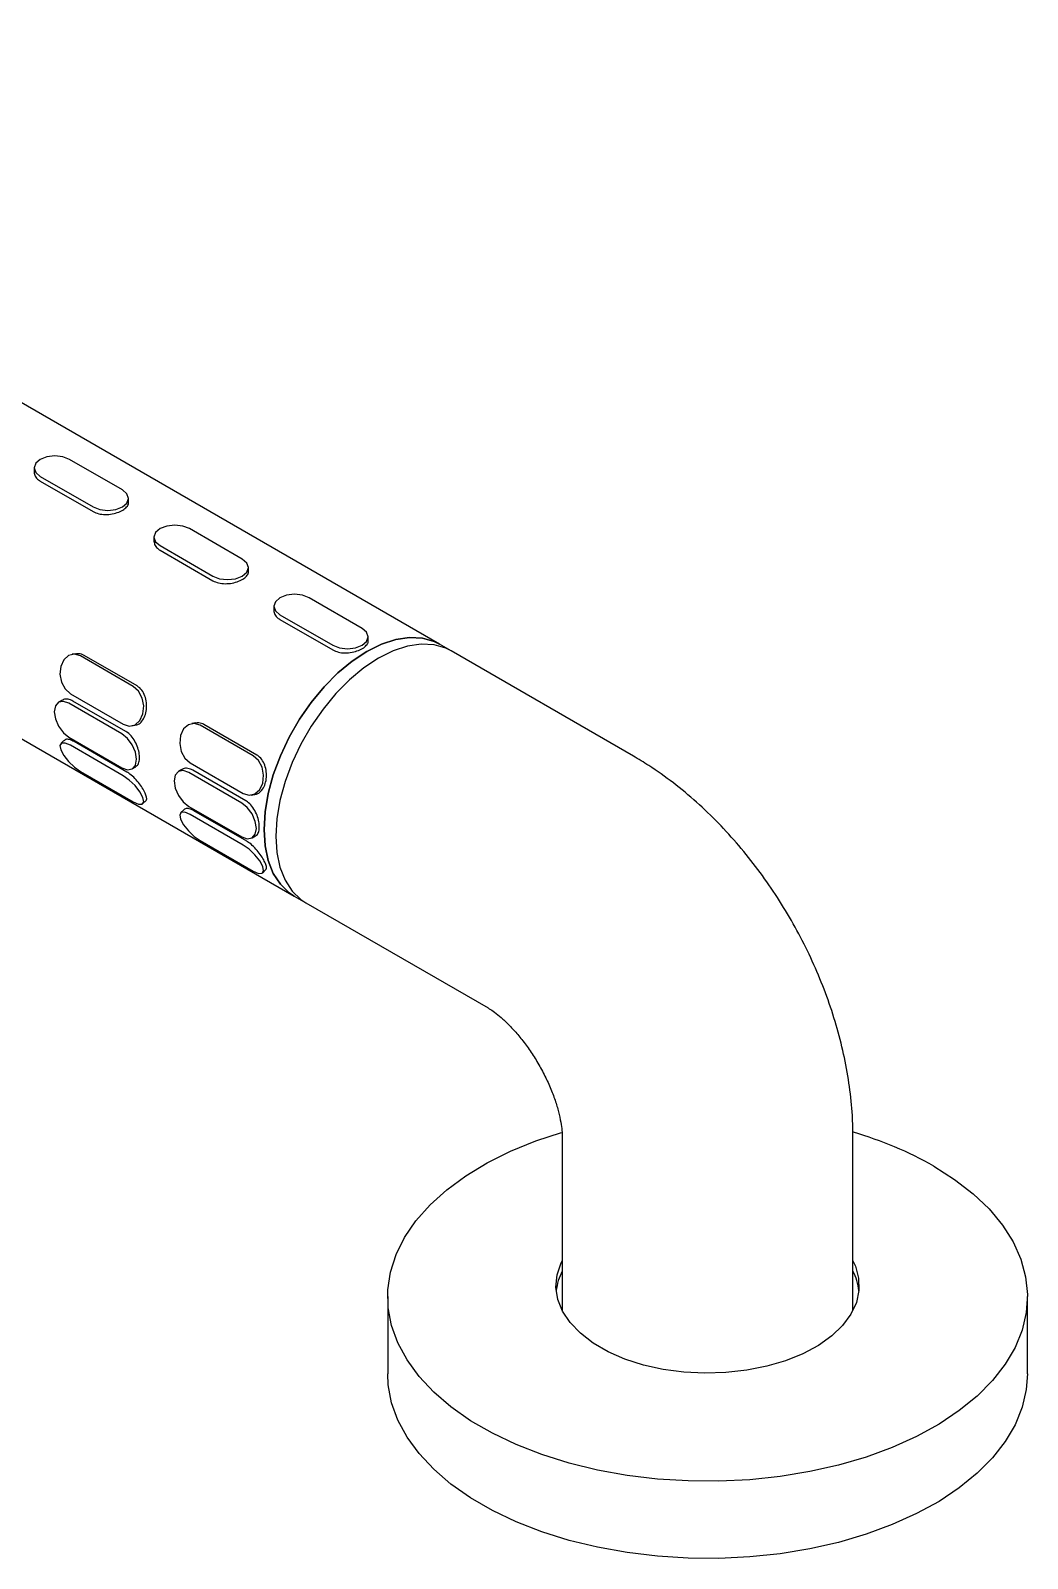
# Model space of a CAD drawing. Extents: x 109 to 1049, y 29 to 427.
# Drawn here: x 511.6 to 551.6, y 184.4 to 245.7 of the extents above; entities that cross this region are included whole.
import ezdxf

# ---------------------------------------------------------------- set-up
doc = ezdxf.new("R2010")
doc.units = 0
doc.header["$LTSCALE"] = 23.1
doc.header["$MEASUREMENT"] = 0
doc.layers.get('0').update_dxf_attribs({"linetype": 'CONTINUOUS'})

msp = doc.modelspace()

# ---------------------------------------------------------------- linework, layer by layer
at = {"color": 7, "linetype": 'Continuous', "lineweight": 25}
for p, q in [((528.0147, 221.1142), (413.6991, 287.1072)), ((407.8662, 277.0033), (522.1818, 211.0103)), ((511.7488, 228.1865), (511.7488, 228.0261)), ((515.2927, 227.3022), (513.1714, 228.5268)), ((511.9929, 227.8464), (514.1142, 226.6218)), ((511.9929, 227.6614), (514.1142, 226.4368)), ((515.5368, 226.8016), (515.5368, 226.962)), ((520.1011, 224.5264), (517.9797, 225.751)), ((516.5572, 225.4108), (516.5572, 225.2503)), ((516.8012, 225.0706), (518.9226, 223.846)), ((516.8012, 224.8857), (518.9226, 223.661)), ((520.3452, 224.0258), (520.3451, 224.1862)), ((521.3655, 222.635), (521.3655, 222.4745)), ((524.9094, 221.7506), (522.7881, 222.9752)), ((521.6096, 222.2948), (523.7309, 221.0702)), ((521.6096, 222.1099), (523.7309, 220.8853)), ((525.1535, 221.25), (525.1535, 221.4105)), ((513.414, 220.7306), (513.2746, 220.7087)), ((528.4861, 220.8421), (528.0147, 221.1142)), ((535.7928, 216.624), (528.4861, 220.8421)), ((515.7267, 219.4166), (513.6054, 220.6412)), ((515.8772, 219.4403), (513.7559, 220.6649)), ((512.8705, 218.8641), (512.7315, 218.7839)), ((513.2024, 219.1297), (515.3237, 217.9051)), ((515.4296, 217.6105), (513.3082, 218.8351)), ((515.2694, 217.518), (513.1481, 218.7426)), ((515.6545, 217.8376), (515.794, 217.8595)), ((518.2224, 217.9548), (518.0829, 217.9329)), ((520.535, 216.6408), (518.4137, 217.8654)), ((520.6855, 216.6645), (518.5642, 217.8891)), ((512.9414, 217.2498), (512.8155, 217.1243)), ((513.1482, 217.3817), (515.2695, 216.1571)), ((515.3238, 215.8327), (513.2025, 217.0573)), ((515.4743, 215.9829), (513.353, 217.2075)), ((513.6057, 216.0113), (515.727, 214.7867)), ((515.6861, 216.1159), (515.8252, 216.1962)), ((517.6788, 216.0883), (517.5398, 216.0081)), ((520.0777, 214.7422), (517.9564, 215.9668)), ((518.0107, 216.3539), (520.132, 215.1293)), ((520.2379, 214.8347), (518.1166, 216.0593)), ((516.114, 214.7198), (516.2398, 214.8453)), ((517.9565, 214.606), (520.0778, 213.3813)), ((520.4629, 215.0618), (520.6023, 215.0837)), ((517.7497, 214.474), (517.6238, 214.3485)), ((520.1322, 213.0569), (518.0108, 214.2816)), ((520.2827, 213.2071), (518.1613, 214.4317)), ((520.4945, 213.3401), (520.6335, 213.4204)), ((518.414, 213.2355), (520.5353, 212.0109)), ((520.9223, 211.944), (521.0482, 212.0696)), ((522.1818, 211.0103), (522.6532, 210.7382)), ((522.6532, 210.7382), (529.96, 206.5201)), ((532.9356, 201.3658), (532.9356, 194.3815)), ((544.6023, 194.3815), (544.6023, 201.3658)), ((525.9356, 194.9383), (525.9356, 191.8395)), ((551.6023, 191.8395), (551.6023, 194.9383))]:
    msp.add_line(p, q, dxfattribs=at)
at = {"color": 7, "linetype": 'Continuous', "lineweight": 25, "flags": 128}
for points in [[(513.1714, 228.5268), (512.9011, 228.6311), (512.5822, 228.6677), (512.2633, 228.6311), (511.9929, 228.5268), (511.8123, 228.3707), (511.7488, 228.1866), (511.8123, 228.0025), (511.9929, 227.8464)], [(514.1142, 226.6218), (514.3846, 226.5175), (514.7035, 226.4809), (515.0224, 226.5175), (515.2927, 226.6218), (515.4734, 226.7779), (515.5368, 226.962), (515.4734, 227.1461), (515.2927, 227.3022)], [(517.9797, 225.751), (517.7094, 225.8553), (517.3905, 225.8919), (517.0716, 225.8553), (516.8012, 225.751), (516.6206, 225.5949), (516.5572, 225.4108), (516.6206, 225.2267), (516.8012, 225.0706)], [(518.9226, 223.846), (519.1929, 223.7417), (519.5118, 223.7051), (519.8307, 223.7417), (520.1011, 223.846), (520.2817, 224.0021), (520.3451, 224.1862), (520.2817, 224.3703), (520.1011, 224.5264)], [(522.7881, 222.9752), (522.5177, 223.0795), (522.1988, 223.1161), (521.8799, 223.0795), (521.6096, 222.9752), (521.4289, 222.8191), (521.3655, 222.635), (521.4289, 222.4509), (521.6096, 222.2948)], [(520.9734, 213.6808), (521.0154, 214.3829), (521.1405, 215.1191), (521.3461, 215.8746), (521.6281, 216.6339), (521.9807, 217.3816), (522.3969, 218.1024), (522.868, 218.7816), (523.3845, 219.4056), (523.9359, 219.9614), (524.5109, 220.4379), (525.098, 220.8253), (525.685, 221.1157), (526.2601, 221.3033), (526.8115, 221.3842), (527.328, 221.3567), (527.7992, 221.2215), (528.0147, 221.1142)], [(528.0147, 221.1142), (527.7994, 221.2214), (527.3283, 221.3567), (526.8117, 221.3842), (526.2603, 221.3034), (525.6853, 221.1158), (525.0982, 220.8255), (524.5112, 220.4381), (523.9361, 219.9617), (523.3847, 219.4058), (522.8682, 218.7819), (522.3971, 218.1027), (521.9809, 217.3819), (521.6282, 216.6343), (521.3462, 215.875), (521.1405, 215.1195), (521.0154, 214.3832), (520.9734, 213.6811)], [(523.7309, 221.0702), (524.0012, 220.9659), (524.3201, 220.9293), (524.639, 220.9659), (524.9094, 221.0702), (525.09, 221.2263), (525.1535, 221.4104), (525.09, 221.5945), (524.9094, 221.7506)], [(513.6054, 220.6412), (513.3646, 220.7139), (513.1297, 220.6604), (512.9366, 220.489), (512.8146, 220.2257), (512.7824, 219.9105), (512.8447, 219.5916), (512.9922, 219.3174), (513.2024, 219.1297)], [(528.4861, 220.8421), (528.2708, 220.9493), (527.7997, 221.0846), (527.2831, 221.1121), (526.7317, 221.0312), (526.1567, 220.8437), (525.5696, 220.5533), (524.9826, 220.166), (524.4076, 219.6895), (523.8561, 219.1337), (523.3396, 218.5098), (522.8685, 217.8306), (522.4523, 217.1098), (522.0996, 216.3621), (521.8176, 215.6028), (521.6119, 214.8474), (521.4868, 214.1111), (521.4448, 213.409)], [(528.4861, 220.8421), (528.2708, 220.9493), (527.7997, 221.0846), (527.2831, 221.1121), (526.7317, 221.0312), (526.1567, 220.8437), (525.5696, 220.5533), (524.9826, 220.166), (524.4076, 219.6895), (523.8561, 219.1337), (523.3396, 218.5098), (522.8685, 217.8306), (522.4523, 217.1098), (522.0996, 216.3621), (521.8176, 215.6028), (521.6119, 214.8474), (521.4868, 214.1111), (521.4448, 213.409), (521.4868, 212.7553), (521.6119, 212.1635), (521.8176, 211.6455), (522.0996, 211.2118), (522.4523, 210.8714), (522.6532, 210.7382)], [(515.3237, 217.9051), (515.5646, 217.8325), (515.7994, 217.8859), (515.9925, 218.0574), (516.1145, 218.3207), (516.1467, 218.6358), (516.0844, 218.9547), (515.9369, 219.2289), (515.7267, 219.4166)], [(513.1481, 218.7426), (512.9226, 218.821), (512.7314, 218.7838), (512.6037, 218.6368), (512.5589, 218.4023), (512.6037, 218.1161), (512.7315, 217.8216), (512.9227, 217.5637), (513.1482, 217.3817)], [(518.4137, 217.8654), (518.1729, 217.9381), (517.938, 217.8846), (517.7449, 217.7132), (517.623, 217.4499), (517.5907, 217.1348), (517.6531, 216.8158), (517.8006, 216.5416), (518.0107, 216.3539)], [(513.2025, 217.0573), (512.9924, 217.1477), (512.8449, 217.1447), (512.7825, 217.0487), (512.8148, 216.8745), (512.9368, 216.6484), (513.13, 216.405), (513.3648, 216.1813), (513.6057, 216.0113)], [(515.2695, 216.1571), (515.495, 216.0787), (515.6861, 216.1159), (515.8139, 216.2629), (515.8587, 216.4974), (515.8138, 216.7837), (515.6861, 217.0782), (515.4949, 217.336), (515.2694, 217.518)], [(520.132, 215.1293), (520.3729, 215.0567), (520.6077, 215.1101), (520.8008, 215.2816), (520.9228, 215.5449), (520.9551, 215.86), (520.8927, 216.1789), (520.7452, 216.4531), (520.535, 216.6408)], [(515.727, 214.7867), (515.9371, 214.6963), (516.0846, 214.6993), (516.1469, 214.7953), (516.1147, 214.9695), (515.9927, 215.1956), (515.7995, 215.439), (515.5647, 215.6627), (515.3238, 215.8327)], [(517.9564, 215.9668), (517.7309, 216.0452), (517.5398, 216.0081), (517.412, 215.861), (517.3672, 215.6266), (517.4121, 215.3403), (517.5398, 215.0458), (517.731, 214.7879), (517.9565, 214.606)], [(520.0778, 213.3813), (520.3033, 213.303), (520.4945, 213.3401), (520.6222, 213.4871), (520.667, 213.7216), (520.6222, 214.0079), (520.4944, 214.3024), (520.3032, 214.5602), (520.0777, 214.7422)], [(518.0108, 214.2816), (517.8007, 214.3719), (517.6532, 214.3689), (517.5909, 214.273), (517.6232, 214.0987), (517.7452, 213.8726), (517.9383, 213.6292), (518.1731, 213.4055), (518.414, 213.2355)], [(520.9734, 213.6811), (521.0154, 213.0275), (521.1405, 212.4356), (521.3462, 211.9176), (521.6282, 211.484), (521.9809, 211.1435), (522.1818, 211.0103)], [(522.1818, 211.0103), (521.9811, 211.1434), (521.6284, 211.4838), (521.3463, 211.9174), (521.1406, 212.4354), (521.0155, 213.0272), (520.9734, 213.6808)], [(521.4448, 213.409), (521.4868, 212.7553), (521.6119, 212.1635), (521.8176, 211.6455), (522.0996, 211.2118), (522.4523, 210.8714), (522.6532, 210.7382)], [(520.5353, 212.0109), (520.7455, 211.9205), (520.8929, 211.9235), (520.9553, 212.0195), (520.923, 212.1937), (520.801, 212.4198), (520.6079, 212.6632), (520.373, 212.887), (520.1322, 213.0569)], [(547.8494, 200.1736), (548.6823, 199.6432), (549.4226, 199.0689), (550.0634, 198.456), (550.5988, 197.8103), (551.0237, 197.1378), (551.3342, 196.4448), (551.5274, 195.7376), (551.6015, 195.0231), (551.5557, 194.3077), (551.3906, 193.5982), (551.1076, 192.9012), (550.7094, 192.2233), (550.1998, 191.5707), (549.5834, 190.9495), (548.866, 190.3656), (548.0544, 189.8244), (547.156, 189.3309), (546.1794, 188.8898), (545.1336, 188.5051), (544.0283, 188.1805), (542.874, 187.9191), (541.6813, 187.7231), (540.4614, 187.5945), (539.2257, 187.5345), (537.9858, 187.5436), (536.7532, 187.6218), (535.5393, 187.7683), (534.3557, 187.9817), (533.2132, 188.26), (532.1227, 188.6008), (531.0941, 189.0007), (530.1373, 189.456), (529.261, 189.9625), (528.4735, 190.5155), (527.7821, 191.1098), (527.1933, 191.7398), (526.7126, 192.3997), (526.3445, 193.0832), (526.0923, 193.7842), (525.9585, 194.4958), (525.9444, 195.2116), (526.0499, 195.9249), (526.2742, 196.629), (526.6152, 197.3172), (527.0697, 197.9833), (527.6334, 198.6209), (528.301, 199.2242), (529.0664, 199.7874), (529.9224, 200.3053), (530.861, 200.7732), (531.8734, 201.1865), (532.9065, 201.5287)], [(544.6023, 196.3743), (544.6973, 196.1656), (544.8295, 195.6817), (544.8438, 195.1918), (544.7398, 194.7056), (544.5196, 194.2324), (544.1875, 193.7815), (543.7499, 193.3617), (543.2153, 192.9811), (542.5943, 192.6472), (541.8987, 192.3665), (541.1423, 192.1443), (540.3396, 191.9851), (539.5064, 191.8919), (538.6588, 191.8666), (537.8134, 191.9096), (536.9866, 192.0202), (536.1945, 192.196), (535.4524, 192.4339), (534.775, 192.729), (534.1752, 193.0756), (533.6649, 193.4671), (533.2539, 193.8958), (532.9503, 194.3533), (532.7599, 194.8308), (532.6865, 195.3189), (532.7315, 195.8081), (532.8939, 196.289), (532.9356, 196.3743)], [(551.6023, 191.8395), (551.5557, 191.2089), (551.3906, 190.4994), (551.1076, 189.8024), (550.7094, 189.1245), (550.1998, 188.4718), (549.5834, 187.8507), (548.866, 187.2668), (548.0544, 186.7255), (547.156, 186.2321), (546.1794, 185.791), (545.1336, 185.4063), (544.0283, 185.0817), (542.874, 184.8202), (541.6813, 184.6243), (540.4614, 184.4957), (539.2257, 184.4357), (537.9858, 184.4448), (536.7532, 184.523), (535.5393, 184.6694), (534.3557, 184.8829), (533.2132, 185.1612), (532.1227, 185.5019), (531.0941, 185.9018), (530.1373, 186.3572), (529.261, 186.8637), (528.4735, 187.4167), (527.7821, 188.0109), (527.1933, 188.641), (526.7126, 189.3008), (526.3445, 189.9844), (526.0923, 190.6853), (525.9585, 191.397), (525.9356, 191.8395)]]:
    msp.add_lwpolyline(points, dxfattribs=at)
at = {"color": 7, "linetype": 'Continuous', "lineweight": 25}
for centre, radius, start, end in [((540.4009, 186.9849), 15.1467, 60.543917, 73.817845), ((534.9233, 194.9309), 2.2404, 152.520256, 173.794703), ((542.6392, 194.9384), 2.2152, 6.082715, 27.602326)]:
    msp.add_arc(centre, radius, start, end, dxfattribs=at)
for points, knots in [([(511.7496, 228.0262), (511.7583, 227.9677), (511.7757, 227.8496), (511.8858, 227.7287), (511.9712, 227.6751), (511.9929, 227.6614)], [0, 0, 0, 0, 0.422767, 0.8530174, 1, 1, 1, 1]), ([(514.1142, 226.4368), (514.1866, 226.4036), (514.3312, 226.3372), (514.6072, 226.3092), (514.8902, 226.3344), (515.1535, 226.4095), (515.3683, 226.5209), (515.497, 226.6544), (515.5518, 226.7523), (515.5363, 226.8007), (515.536, 226.8015)], [0, 0, 0, 0, 0.14218558, 0.28433583, 0.42740112, 0.57107677, 0.71376559, 0.8554246, 0.99758443, 1, 1, 1, 1]), ([(516.5579, 225.2504), (516.5666, 225.1919), (516.584, 225.0738), (516.6941, 224.9529), (516.7795, 224.8993), (516.8012, 224.8857)], [0, 0, 0, 0, 0.422767, 0.8530174, 1, 1, 1, 1]), ([(518.9226, 223.661), (518.9949, 223.6278), (519.1395, 223.5614), (519.4155, 223.5334), (519.6985, 223.5586), (519.9618, 223.6337), (520.1766, 223.7451), (520.3053, 223.8787), (520.3601, 223.9765), (520.3446, 224.0249), (520.3444, 224.0257)], [0, 0, 0, 0, 0.1421856, 0.2843358, 0.4274011, 0.5710768, 0.7137656, 0.8554246, 0.9975844, 1, 1, 1, 1]), ([(521.3663, 222.4746), (521.3749, 222.4161), (521.3923, 222.298), (521.5024, 222.1771), (521.5878, 222.1235), (521.6096, 222.1099)], [0, 0, 0, 0, 0.422767, 0.8530174, 1, 1, 1, 1]), ([(513.7559, 220.6649), (513.6867, 220.6976), (513.5755, 220.7501), (513.4594, 220.728), (513.4155, 220.7196)], [0, 0, 0, 0, 0.6219957, 1, 1, 1, 1]), ([(523.7309, 220.8853), (523.8032, 220.852), (523.9479, 220.7856), (524.2238, 220.7576), (524.5068, 220.7828), (524.7702, 220.858), (524.9849, 220.9693), (525.1136, 221.1029), (525.1685, 221.2007), (525.153, 221.2491), (525.1527, 221.2499)], [0, 0, 0, 0, 0.14218558, 0.28433583, 0.42740112, 0.57107677, 0.71376559, 0.8554246, 0.99758443, 1, 1, 1, 1]), ([(513.3082, 218.8351), (513.2421, 218.8641), (513.1097, 218.9221), (512.9548, 218.9167), (512.8921, 218.8677), (512.8761, 218.8551)], [0, 0, 0, 0, 0.4266983, 0.8532906, 1, 1, 1, 1]), ([(515.7926, 217.8705), (515.8182, 217.8717), (515.9096, 217.876), (516.0438, 217.979), (516.1759, 218.1667), (516.2543, 218.4187), (516.2725, 218.6983), (516.2267, 218.9772), (516.1167, 219.2233), (515.9867, 219.3708), (515.8994, 219.4262), (515.8772, 219.4403)], [0, 0, 0, 0, 0.0504462, 0.1799239, 0.309954, 0.439091, 0.567296, 0.6959542, 0.8257566, 0.9556319, 1, 1, 1, 1]), ([(515.8196, 216.2052), (515.8474, 216.2209), (515.9177, 216.2608), (515.972, 216.4145), (515.9833, 216.6363), (515.9357, 216.8957), (515.8347, 217.1594), (515.6856, 217.3968), (515.5404, 217.5413), (515.4521, 217.5964), (515.4296, 217.6105)], [0, 0, 0, 0, 0.0941488, 0.2377793, 0.3804232, 0.5220377, 0.6641528, 0.8075318, 0.9509912, 1, 1, 1, 1]), ([(518.5642, 217.8891), (518.495, 217.9218), (518.3838, 217.9743), (518.2677, 217.9522), (518.2238, 217.9438)], [0, 0, 0, 0, 0.6219957, 1, 1, 1, 1]), ([(513.353, 217.2075), (513.2889, 217.2385), (513.1607, 217.3004), (513.0157, 217.3062), (512.968, 217.2614), (512.9481, 217.2428)], [0, 0, 0, 0, 0.3687033, 0.737315, 1, 1, 1, 1]), ([(520.6009, 215.0948), (520.6265, 215.096), (520.7179, 215.1002), (520.8521, 215.2032), (520.9842, 215.3909), (521.0626, 215.6429), (521.0809, 215.9225), (521.035, 216.2014), (520.925, 216.4476), (520.7951, 216.595), (520.7078, 216.6504), (520.6855, 216.6645)], [0, 0, 0, 0, 0.05044618, 0.17992388, 0.30995398, 0.43909097, 0.56729595, 0.6959542, 0.82575665, 0.95563188, 1, 1, 1, 1]), ([(544.6023, 201.3658), (544.5988, 201.598), (544.5895, 202.2121), (544.4957, 203.2185), (544.3038, 204.3819), (544.0247, 205.5458), (543.6645, 206.701), (543.2275, 207.8388), (542.7183, 208.9523), (542.1408, 210.0353), (541.4984, 211.0822), (540.7941, 212.0872), (540.0303, 213.0444), (539.2088, 213.9478), (538.3313, 214.7911), (537.3988, 215.5646), (536.5474, 216.1724), (535.9998, 216.5002), (535.7928, 216.624)], [0, 0, 0, 0, 0.0396728, 0.1049345, 0.1703802, 0.2359306, 0.3013223, 0.3664745, 0.4314184, 0.4962555, 0.561127, 0.62617, 0.6915234, 0.7573527, 0.8238007, 0.8909549, 0.9587937, 1, 1, 1, 1]), ([(516.2331, 214.8524), (516.2405, 214.8557), (516.2729, 214.8705), (516.2651, 214.9665), (516.21, 215.1325), (516.0955, 215.3437), (515.9378, 215.5686), (515.7478, 215.78), (515.5866, 215.9145), (515.4971, 215.969), (515.4743, 215.9829)], [0, 0, 0, 0, 0.04405977, 0.19563229, 0.34616373, 0.49560877, 0.64558215, 0.79688931, 0.9482813, 1, 1, 1, 1]), ([(518.1166, 216.0593), (518.0504, 216.0883), (517.918, 216.1463), (517.7632, 216.1409), (517.7005, 216.0919), (517.6844, 216.0793)], [0, 0, 0, 0, 0.4266983, 0.8532906, 1, 1, 1, 1]), ([(520.6279, 213.4294), (520.6557, 213.4452), (520.726, 213.485), (520.7803, 213.6387), (520.7916, 213.8605), (520.744, 214.1199), (520.6431, 214.3837), (520.4939, 214.621), (520.3487, 214.7655), (520.2604, 214.8206), (520.2379, 214.8347)], [0, 0, 0, 0, 0.0941488, 0.2377793, 0.3804232, 0.5220377, 0.6641528, 0.8075318, 0.9509912, 1, 1, 1, 1]), ([(518.1613, 214.4317), (518.0972, 214.4627), (517.969, 214.5246), (517.824, 214.5304), (517.7763, 214.4856), (517.7564, 214.467)], [0, 0, 0, 0, 0.3687033, 0.737315, 1, 1, 1, 1]), ([(521.0415, 212.0766), (521.0488, 212.0799), (521.0813, 212.0947), (521.0734, 212.1907), (521.0184, 212.3567), (520.9039, 212.5679), (520.7461, 212.7928), (520.5562, 213.0042), (520.3949, 213.1387), (520.3054, 213.1932), (520.2827, 213.2071)], [0, 0, 0, 0, 0.0440598, 0.1956323, 0.3461637, 0.4956088, 0.6455822, 0.7968893, 0.9482813, 1, 1, 1, 1]), ([(529.96, 206.5201), (529.992, 206.501), (530.08, 206.4486), (530.2786, 206.3096), (530.5553, 206.0805), (530.8674, 205.7793), (531.1984, 205.4096), (531.5327, 204.9786), (531.8544, 204.4985), (532.1493, 203.9855), (532.4048, 203.4595), (532.6121, 202.9426), (532.7665, 202.4576), (532.8682, 202.0261), (532.9222, 201.6691), (532.9349, 201.4653), (532.9355, 201.3828), (532.9356, 201.3658)], [0, 0, 0, 0, 0.0385205, 0.1058348, 0.1739579, 0.2438317, 0.3156516, 0.3892632, 0.4642689, 0.540126, 0.6162231, 0.6917582, 0.7662283, 0.8393199, 0.9110226, 0.981761, 1, 1, 1, 1])]:
    msp.add_open_spline(points, degree=3, knots=knots, dxfattribs=at)

doc.saveas('drawing.dxf')
